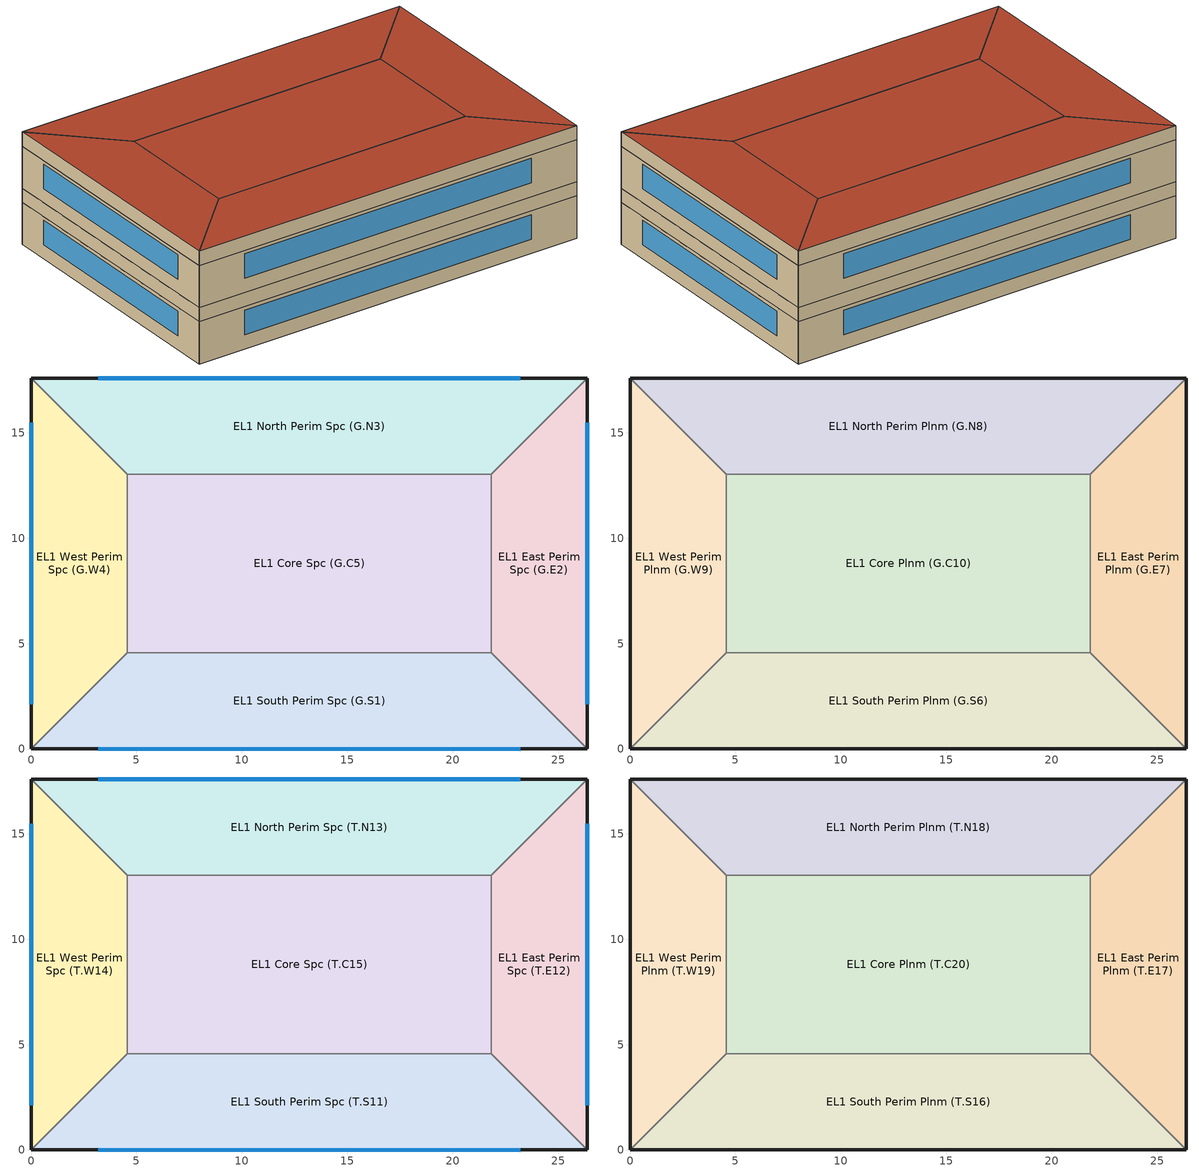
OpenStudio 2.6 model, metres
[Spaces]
EL1 South Perim Spc (G.S1)
 floor ground: 21.82,4.57 26.4,0 0,0 4.57,4.57 z0
 wall outside: 0,0 26.4,0 z0:2.74
 wall to EL1 East Perim Spc (G.E2): 26.4,0 21.82,4.57 z0:2.74
 wall to EL1 Core Spc (G.C5): 21.82,4.57 4.57,4.57 z0:2.74
 wall to EL1 West Perim Spc (G.W4): 4.57,4.57 0,0 z0:2.74
 window: 3.19,0 23.21,0 z0.91:2.51
EL1 East Perim Spc (G.E2)
 floor ground: 21.82,13.03 26.4,17.6 26.4,0 21.82,4.57 z0
 wall outside: 26.4,0 26.4,17.6 z0:2.74
 wall to EL1 North Perim Spc (G.N3): 26.4,17.6 21.82,13.03 z0:2.74
 wall to EL1 Core Spc (G.C5): 21.82,13.03 21.82,4.57 z0:2.74
 window: 26.4,2.12 26.4,15.48 z0.91:2.51
EL1 Core Spc (G.C5)
 floor ground: 21.82,13.03 21.82,4.57 4.57,4.57 4.57,13.03 z0
 wall to EL1 North Perim Spc (G.N3): 21.82,13.03 4.57,13.03 z0:2.74
 wall to EL1 West Perim Spc (G.W4): 4.57,13.03 4.57,4.57 z0:2.74
EL1 West Perim Spc (G.W4)
 floor ground: 4.57,4.57 0,0 0,17.6 4.57,13.03 z0
 wall outside: 0,17.6 0,0 z0:2.74
 wall to EL1 North Perim Spc (G.N3): 4.57,13.03 0,17.6 z0:2.74
 window: 0,15.48 0,2.12 z0.91:2.51
EL1 North Perim Spc (G.N3)
 floor ground: 4.57,13.03 0,17.6 26.4,17.6 21.82,13.03 z0
 wall outside: 26.4,17.6 0,17.6 z0:2.74
 window: 23.21,17.6 3.19,17.6 z0.91:2.51
EL1 South Perim Plnm (G.S6)
 floor to EL1 South Perim Spc (G.S1): 21.82,4.57 26.4,0 0,0 4.57,4.57 z2.74
 wall outside: 0,0 26.4,0 z2.74:3.66
 wall to EL1 East Perim Plnm (G.E7): 26.4,0 21.82,4.57 z2.74:3.66
 wall to EL1 Core Plnm (G.C10): 21.82,4.57 4.57,4.57 z2.74:3.66
 wall to EL1 West Perim Plnm (G.W9): 4.57,4.57 0,0 z2.74:3.66
EL1 East Perim Plnm (G.E7)
 floor to EL1 East Perim Spc (G.E2): 21.82,13.03 26.4,17.6 26.4,0 21.82,4.57 z2.74
 wall outside: 26.4,0 26.4,17.6 z2.74:3.66
 wall to EL1 North Perim Plnm (G.N8): 26.4,17.6 21.82,13.03 z2.74:3.66
 wall to EL1 Core Plnm (G.C10): 21.82,13.03 21.82,4.57 z2.74:3.66
EL1 North Perim Plnm (G.N8)
 floor to EL1 North Perim Spc (G.N3): 4.57,13.03 0,17.6 26.4,17.6 21.82,13.03 z2.74
 wall outside: 26.4,17.6 0,17.6 z2.74:3.66
 wall to EL1 West Perim Plnm (G.W9): 0,17.6 4.57,13.03 z2.74:3.66
 wall to EL1 Core Plnm (G.C10): 4.57,13.03 21.82,13.03 z2.74:3.66
EL1 West Perim Plnm (G.W9)
 floor to EL1 West Perim Spc (G.W4): 4.57,4.57 0,0 0,17.6 4.57,13.03 z2.74
 wall outside: 0,17.6 0,0 z2.74:3.66
 wall to EL1 Core Plnm (G.C10): 4.57,4.57 4.57,13.03 z2.74:3.66
EL1 Core Plnm (G.C10)
 floor to EL1 Core Spc (G.C5): 21.82,13.03 21.82,4.57 4.57,4.57 4.57,13.03 z2.74
EL1 South Perim Spc (T.S11)
 floor to EL1 South Perim Plnm (G.S6): 21.82,4.57 26.4,0 0,0 4.57,4.57 z3.66
 wall outside: 0,0 26.4,0 z3.66:6.4
 wall to EL1 East Perim Spc (T.E12): 26.4,0 21.82,4.57 z3.66:6.4
 wall to EL1 Core Spc (T.C15): 21.82,4.57 4.57,4.57 z3.66:6.4
 wall to EL1 West Perim Spc (T.W14): 4.57,4.57 0,0 z3.66:6.4
 window: 3.19,0 23.21,0 z4.57:6.16
EL1 East Perim Spc (T.E12)
 floor to EL1 East Perim Plnm (G.E7): 21.82,13.03 26.4,17.6 26.4,0 21.82,4.57 z3.66
 wall outside: 26.4,0 26.4,17.6 z3.66:6.4
 wall to EL1 North Perim Spc (T.N13): 26.4,17.6 21.82,13.03 z3.66:6.4
 wall to EL1 Core Spc (T.C15): 21.82,13.03 21.82,4.57 z3.66:6.4
 window: 26.4,2.12 26.4,15.48 z4.57:6.16
EL1 Core Spc (T.C15)
 floor to EL1 Core Plnm (G.C10): 21.82,13.03 21.82,4.57 4.57,4.57 4.57,13.03 z3.66
 wall to EL1 North Perim Spc (T.N13): 21.82,13.03 4.57,13.03 z3.66:6.4
 wall to EL1 West Perim Spc (T.W14): 4.57,13.03 4.57,4.57 z3.66:6.4
EL1 West Perim Spc (T.W14)
 floor to EL1 West Perim Plnm (G.W9): 4.57,4.57 0,0 0,17.6 4.57,13.03 z3.66
 wall outside: 0,17.6 0,0 z3.66:6.4
 wall to EL1 North Perim Spc (T.N13): 4.57,13.03 0,17.6 z3.66:6.4
 window: 0,15.48 0,2.12 z4.57:6.16
EL1 North Perim Spc (T.N13)
 floor to EL1 North Perim Plnm (G.N8): 4.57,13.03 0,17.6 26.4,17.6 21.82,13.03 z3.66
 wall outside: 26.4,17.6 0,17.6 z3.66:6.4
 window: 23.21,17.6 3.19,17.6 z4.57:6.16
EL1 South Perim Plnm (T.S16)
 floor to EL1 South Perim Spc (T.S11): 21.82,4.57 26.4,0 0,0 4.57,4.57 z6.4
 wall outside: 0,0 26.4,0 z6.4:7.32
 wall to EL1 East Perim Plnm (T.E17): 26.4,0 21.82,4.57 z6.4:7.32
 wall to EL1 Core Plnm (T.C20): 21.82,4.57 4.57,4.57 z6.4:7.32
 wall to EL1 West Perim Plnm (T.W19): 4.57,4.57 0,0 z6.4:7.32
 roof outside: 0,0 26.4,0 21.82,4.57 4.57,4.57 z7.32
EL1 East Perim Plnm (T.E17)
 floor to EL1 East Perim Spc (T.E12): 21.82,13.03 26.4,17.6 26.4,0 21.82,4.57 z6.4
 wall outside: 26.4,0 26.4,17.6 z6.4:7.32
 wall to EL1 North Perim Plnm (T.N18): 26.4,17.6 21.82,13.03 z6.4:7.32
 wall to EL1 Core Plnm (T.C20): 21.82,13.03 21.82,4.57 z6.4:7.32
 roof outside: 26.4,0 26.4,17.6 21.82,13.03 21.82,4.57 z7.32
EL1 North Perim Plnm (T.N18)
 floor to EL1 North Perim Spc (T.N13): 4.57,13.03 0,17.6 26.4,17.6 21.82,13.03 z6.4
 wall outside: 26.4,17.6 0,17.6 z6.4:7.32
 wall to EL1 West Perim Plnm (T.W19): 0,17.6 4.57,13.03 z6.4:7.32
 wall to EL1 Core Plnm (T.C20): 4.57,13.03 21.82,13.03 z6.4:7.32
 roof outside: 26.4,17.6 0,17.6 4.57,13.03 21.82,13.03 z7.32
EL1 West Perim Plnm (T.W19)
 floor to EL1 West Perim Spc (T.W14): 4.57,4.57 0,0 0,17.6 4.57,13.03 z6.4
 wall outside: 0,17.6 0,0 z6.4:7.32
 wall to EL1 Core Plnm (T.C20): 4.57,4.57 4.57,13.03 z6.4:7.32
 roof outside: 0,17.6 0,0 4.57,4.57 4.57,13.03 z7.32
EL1 Core Plnm (T.C20)
 floor to EL1 Core Spc (T.C15): 21.82,13.03 21.82,4.57 4.57,4.57 4.57,13.03 z6.4
 roof outside: 4.57,4.57 21.82,4.57 21.82,13.03 4.57,13.03 z7.32
[Site]
Site 1
[ClimateZones]
Climate Zone Institution Name 2=CEC; Climate Zone Document Name 2=California Climate Zone Descriptions; Climate Zone Document Year 2=1995
[Building]
DEER_OfS: Standards Number of Stories=2; Standards Number of Above Ground Stories=2
[BuildingStory]
EL1 Ground Flr; EL1 Top Flr
[Space]
Name | Space Type | Building Story | Thermal Zone | Part of Total Floor Area
EL1 South Perim Spc (G.S1) | OfficeSmall | EL1 Ground Flr | EL1 South Perim Spc (G.S1) ZN
EL1 East Perim Spc (G.E2) | OfficeSmall | EL1 Ground Flr | EL1 East Perim Spc (G.E2) ZN
EL1 North Perim Spc (G.N3) | OfficeSmall | EL1 Ground Flr | EL1 North Perim Spc (G.N3) ZN
EL1 West Perim Spc (G.W4) | OfficeSmall | EL1 Ground Flr | EL1 West Perim Spc (G.W4) ZN
EL1 Core Spc (G.C5) | Hall | EL1 Ground Flr | EL1 Core Spc (G.C5) ZN
EL1 South Perim Plnm (G.S6) | Plenum | EL1 Ground Flr | EL1 South Perim Plnm (G.S6) ZN | No
EL1 East Perim Plnm (G.E7) | Plenum | EL1 Ground Flr | EL1 East Perim Plnm (G.E7) ZN | No
EL1 North Perim Plnm (G.N8) | Plenum | EL1 Ground Flr | EL1 North Perim Plnm (G.N8) ZN | No
EL1 West Perim Plnm (G.W9) | Plenum | EL1 Ground Flr | EL1 West Perim Plnm (G.W9) ZN | No
EL1 Core Plnm (G.C10) | Plenum | EL1 Ground Flr | EL1 Core Plnm (G.C10) ZN | No
EL1 South Perim Spc (T.S11) | OfficeSmall | EL1 Top Flr | EL1 South Perim Spc (T.S11) ZN
EL1 East Perim Spc (T.E12) | OfficeSmall | EL1 Top Flr | EL1 East Perim Spc (T.E12) ZN
EL1 North Perim Spc (T.N13) | OfficeSmall | EL1 Top Flr | EL1 North Perim Spc (T.N13) ZN
EL1 West Perim Spc (T.W14) | OfficeSmall | EL1 Top Flr | EL1 West Perim Spc (T.W14) ZN
EL1 Core Spc (T.C15) | Hall | EL1 Top Flr | EL1 Core Spc (T.C15) ZN
EL1 South Perim Plnm (T.S16) | Plenum | EL1 Top Flr | EL1 South Perim Plnm (T.S16) ZN | No
EL1 East Perim Plnm (T.E17) | Plenum | EL1 Top Flr | EL1 East Perim Plnm (T.E17) ZN | No
EL1 North Perim Plnm (T.N18) | Plenum | EL1 Top Flr | EL1 North Perim Plnm (T.N18) ZN | No
EL1 West Perim Plnm (T.W19) | Plenum | EL1 Top Flr | EL1 West Perim Plnm (T.W19) ZN | No
EL1 Core Plnm (T.C20) | Plenum | EL1 Top Flr | EL1 Core Plnm (T.C20) ZN | No
[SpaceType]
Name | Standards Building Type | Standards Space Type
Hall | OfS | lobby
OfficeSmall | OfS | office
Plenum |  | plenum
[ThermalZone] Use Ideal Air Loads=No
EL1 South Perim Spc (G.S1) ZN; EL1 Core Spc (G.C5) ZN; EL1 East Perim Spc (G.E2) ZN; EL1 North Perim Plnm (G.N8) ZN; EL1 North Perim Spc (G.N3) ZN; EL1 West Perim Plnm (T.W19) ZN; EL1 West Perim Plnm (G.W9) ZN; EL1 South Perim Plnm (G.S6) ZN; EL1 West Perim Spc (G.W4) ZN; EL1 East Perim Plnm (G.E7) ZN; EL1 Core Plnm (G.C10) ZN; EL1 South Perim Spc (T.S11) ZN; EL1 East Perim Spc (T.E12) ZN; EL1 North Perim Spc (T.N13) ZN; EL1 West Perim Spc (T.W14) ZN; EL1 Core Spc (T.C15) ZN; EL1 South Perim Plnm (T.S16) ZN; EL1 East Perim Plnm (T.E17) ZN; EL1 North Perim Plnm (T.N18) ZN; EL1 Core Plnm (T.C20) ZN
[Sizing:Zone] Zone Cooling Design Supply Air Temperature Input Method=SupplyAirTemperature; Zone Cooling Design Supply Air Temperature {C}=14; Zone Cooling Design Supply Air Temperature Difference {deltaC}=11.11; Zone Heating Design Supply Air Temperature Input Method=SupplyAirTemperature; Zone Heating Design Supply Air Temperature {C}=40; Zone Heating Design Supply Air Temperature Difference {deltaC}=11.11; Zone Cooling Design Supply Air Humidity Ratio {kg-H2O/kg-air}=0.0085; Zone Heating Design Supply Air Humidity Ratio {kg-H2O/kg-air}=0.008; Cooling Design Air Flow Method=DesignDay; Heating Design Air Flow Method=DesignDay; Account for Dedicated Outdoor Air System=No; Dedicated Outdoor Air System Control Strategy=NeutralSupplyAir; Dedicated Outdoor Air Low Setpoint Temperature for Design {C}=autosize; Dedicated Outdoor Air High Setpoint Temperature for Design {C}=autosize
EL1 South Perim Spc (G.S1) ZN; EL1 Core Spc (G.C5) ZN; EL1 East Perim Spc (G.E2) ZN; EL1 North Perim Plnm (G.N8) ZN; EL1 North Perim Spc (G.N3) ZN; EL1 West Perim Plnm (T.W19) ZN; EL1 West Perim Plnm (G.W9) ZN; EL1 South Perim Plnm (G.S6) ZN; EL1 West Perim Spc (G.W4) ZN; EL1 East Perim Plnm (G.E7) ZN; EL1 Core Plnm (G.C10) ZN; EL1 South Perim Spc (T.S11) ZN; EL1 East Perim Spc (T.E12) ZN; EL1 North Perim Spc (T.N13) ZN; EL1 West Perim Spc (T.W14) ZN; EL1 Core Spc (T.C15) ZN; EL1 South Perim Plnm (T.S16) ZN; EL1 East Perim Plnm (T.E17) ZN; EL1 North Perim Plnm (T.N18) ZN; EL1 Core Plnm (T.C20) ZN
